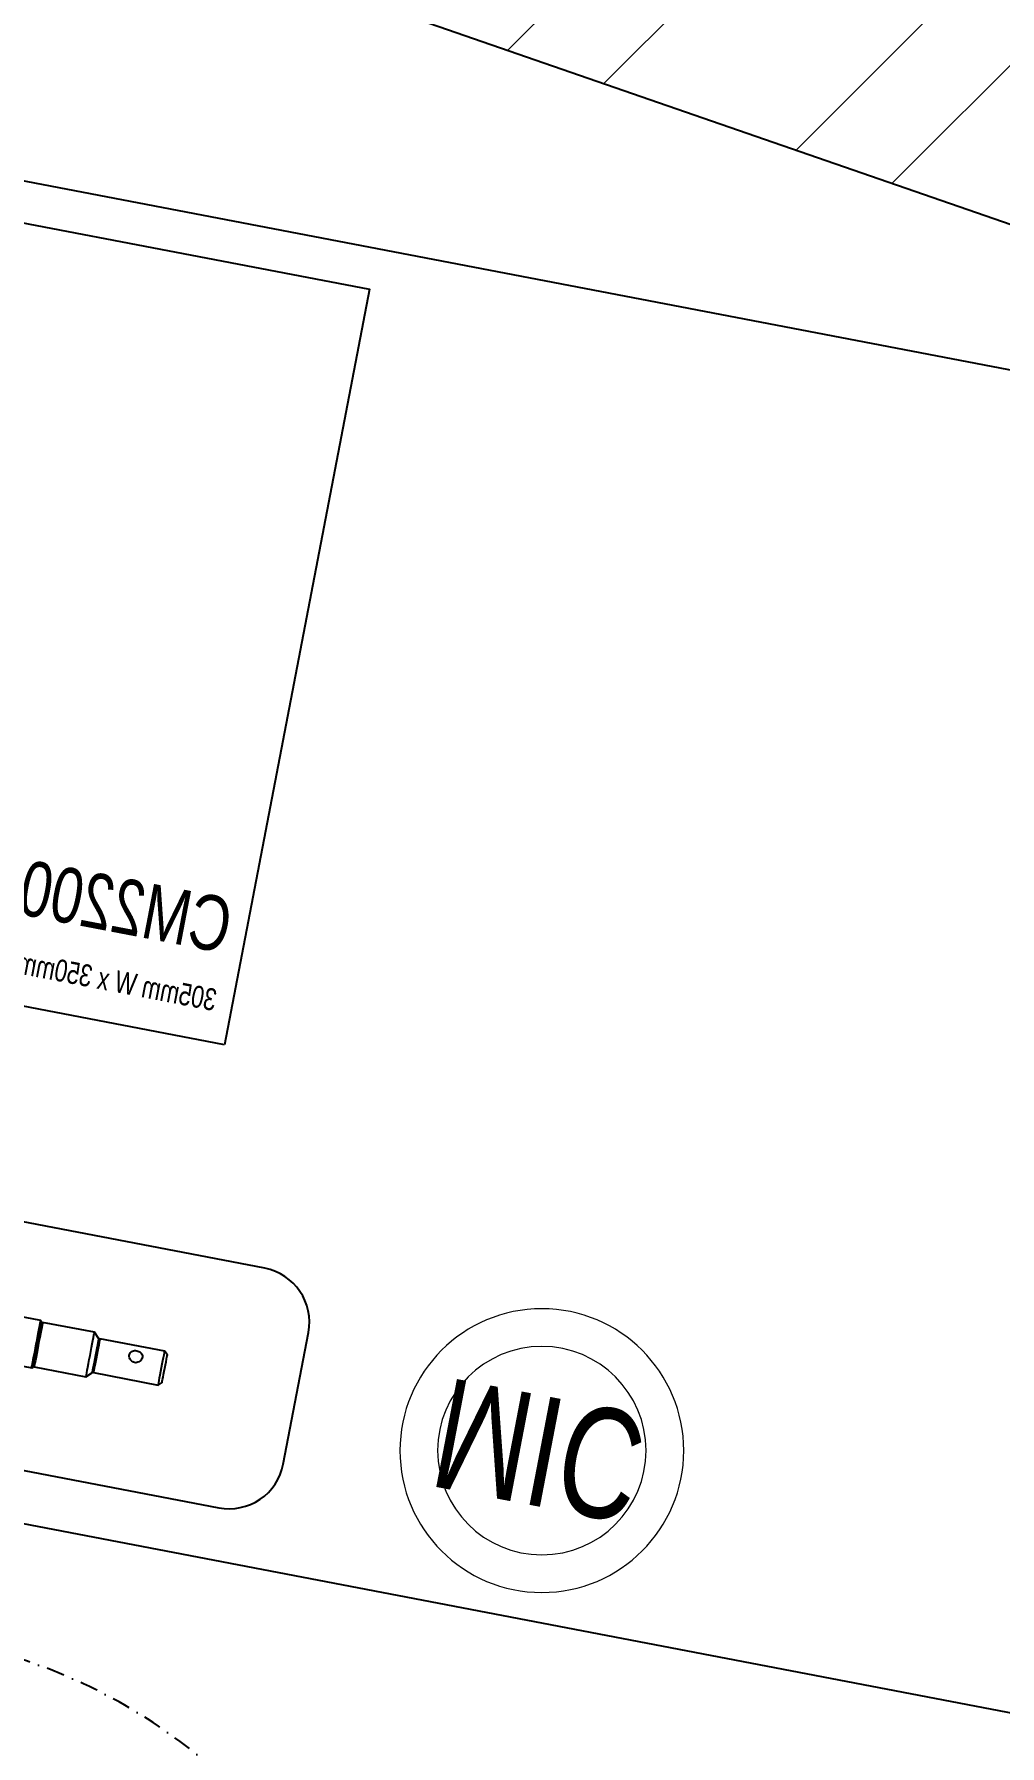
# Model space of a CAD drawing. Header units: feet. Extents: x 5858550 to 5870167, y -5283948 to -5274256.
# Drawn here: x 5862360 to 5862799, y -5276142 to -5275363 of the extents above; entities that cross this region are included whole.
import ezdxf

# ---------------------------------------------------------------- set-up
doc = ezdxf.new("R2010")
doc.units = ezdxf.units.FT
doc.header["$LTSCALE"] = 33
doc.header["$MEASUREMENT"] = 0
doc.linetypes.add('DASHDOT2', pattern=[0.5, 0.25, -0.125, 0, -0.125])
doc.layers.add('A-WALL', color=1, linetype='Continuous')
doc.layers.add('PDF_Geometry', color=7, linetype='Continuous')
for name, color, linetype, lineweight in [('LENS-FURNITURE', 13, 'Continuous', 9), ('LENS_PARTITION', 21, 'Continuous', 25), ('LK-EQPMT', 3, 'Continuous', 18), ('LN-ELEVATION-1', 81, 'Continuous', 25), ('LN-HATCH', 251, 'Continuous', 0), ('PLANO-CARPET', 3, 'Continuous', 18)]:
    doc.layers.add(name, color=color, linetype=linetype, lineweight=lineweight)
doc.styles.get("Standard").update_dxf_attribs({"font": 'GILC____.TTF'})

# ---------------------------------------------------------------- blocks, each defined once
blk = doc.blocks.new('A$C068cc6a0')
at = {"layer": 'LN-HATCH'}
h = blk.add_hatch(dxfattribs=at)
h.set_pattern_fill('ANSI32', color=256, scale=333, angle=180)
h.set_pattern_definition([(225, (-5972315.660349847, 5275308.89834815), (88.29995930067012, -88.29995930067015), []), (225, (-5972374.526989283, 5275308.89834815), (88.29995930067012, -88.29995930067015), [])])
h.paths.add_polyline_path([(-2365.34412253648, -3862.607105944306), (-2381.185740653426, -4116.118061722256), (-429.1513811573386, -4238.098521189765), (-413.3097630478442, -3984.587565411814)], flags=17)
h.paths.add_polyline_path([(-1524.059329666197, 528.0160251632333), (1524.059329665266, -528.0160251623018), (1582.515904753469, -294.1671595666558), (1496.986227481626, -276.7005109367892), (-1698.861665185541, 830.5128819169475), (-2544.816347483546, -3584.482167826966), (-3205.276305258274, -8843.177304687912), (-2973.094282765873, -8828.99510331545), (-2381.185740653426, -4116.118061722256), (-2365.344122532755, -3862.607105885633)])
h.paths.add_polyline_path([(1866.257893975824, -352.1122119212523), (1822.337915379554, -576.4661440933123), (4883.425816948526, -1201.593567791395), (4945.288251570426, -980.0352843180299), (4924.614734504372, -976.6819054242224)])
h.paths.add_polyline_path([(5298.500360455363, -1037.328585076146), (5236.637925871647, -1258.886868411675), (8182.696631647647, -1736.756746695377), (8182.696631647647, -7197.873622671702), (8411.301524128765, -7197.873622671702), (8411.301524128765, -1542.245174244046)])
at = {"layer": 'A-WALL'}
blk.add_line((1524.059329666197, -528.0160251623018), (-1524.059329666197, 528.0160251632333), dxfattribs=at)
blk = doc.blocks.new('MINGSING')
at = {"layer": 'LENS_PARTITION', "color": 1}
blk.add_lwpolyline([(0, 225.050557859242), (255, 225.050557859242), (255, 575.0505578592417), (0, 575.0505578592417)], close=True, dxfattribs=at)
at = {"insert": (7.55703631043434, 290.8781383554451), "char_height": 25, "width": 317.4808165720382, "attachment_point": 1}
blk.add_mtext('CM2200\\P{\\H0.4x;305mm W x 350mm D x 560mm H}', dxfattribs=at)
blk = doc.blocks.new('PHOROPTER')
at = {"layer": 'LN-ELEVATION-1', "lineweight": 25}
blk.add_lwpolyline([(566.9349693848634, -34.02664670208469), (235.9349696977952, -34.01213702559471, 0.4142135623730951), (210.9338738246588, -59.01104110479355), (210.9311998411576, -120.0110410419293, 0.4142135623730951), (235.9301039092096, -145.0121369194239), (566.9301036037722, -145.0266465982422, 0.4142135623730951), (591.9311994769523, -120.027742520906), (591.9338734678023, -59.02774257911368, 0.4142135623730951)], format="xyb", close=True, dxfattribs=at)
for points in [[(419.6580742044898, -98.55474808206782), (471.3415622794125, -98.5286440518685), (471.8460281089938, -98.02688827412204), (471.8428130349201, -98.0114463348873), (471.839364770014, -97.7478484963067), (471.842271307396, -97.12837930349635), (471.8406433732305, -96.19394752150401), (471.8395982092769, -94.95319988252594), (471.8365165546129, -93.47111750254408), (471.8379017924016, -91.77860357100144), (471.8393313897832, -89.94746039016172), (471.8401066056976, -88.0358786941506), (471.8394553718679, -86.10203002719209), (471.8312323954013, -84.22455920791255), (471.8369742549548, -82.46022561145946), (471.8353670869546, -80.86178190587088), (471.8308182749023, -79.49606277653947), (471.8328925661335, -78.40937281819059), (471.8276100376678, -77.62721165129915), (471.8350588014874, -77.1840661498718), (471.8311820059605, -77.08818376297131), (471.329393615626, -76.5836745747365), (419.650920278771, -76.61839829618111)], [(471.3415622794125, -98.5286440518685), (471.3448327411024, -98.40545951621606), (471.3422484157199, -97.94507353985682), (471.3405651360807, -97.14926811819895), (471.3394170193057, -96.04713428393003), (471.3384162247239, -94.66775738028808), (471.3386635702626, -93.0625060321763), (471.3411830399707, -91.28272856539115), (471.3383589760923, -89.38479112740607), (471.3380919226038, -87.42185626132414), (471.3360251986014, -85.46574364556), (471.3382158560269, -83.5764260147698), (471.3352888500375, -81.81710250442848), (471.3351520289724, -80.24093734798952), (471.3319710720388, -78.89746985631062), (471.3286940694378, -77.83125882735474), (471.3298563399876, -77.07998541044068), (471.3283033074403, -76.67094969609752), (471.329393615626, -76.5836745747365)], [(472.3342352985928, -77.75355839310214), (471.8311136755218, -77.75218313699588)], [(472.3428151944244, -97.85876391083002), (496.339741520962, -97.84065915411341), (498.8382077830902, -95.34017912065612), (498.8385919466671, -95.31109291967005), (498.8395003023613, -94.97567541431637), (498.8380982774834, -94.28939748788252), (498.83723139824, -93.29679126292466), (498.8365593994093, -92.02695452375335), (498.8385034407547, -90.55349485063925), (498.8355283843411, -88.93279962195083), (498.8350554480275, -87.24709238111973), (498.8360638317244, -85.58366658678278), (498.8359270106593, -84.00750143127514), (498.8371026822423, -82.59221427282318), (498.8352965101658, -81.40964095620438), (498.8297436858116, -80.51795519702137), (498.8336376113874, -79.94982468755916), (498.8294832218961, -79.74441566178575), (498.831282845378, -79.73759353207423), (496.3307977031507, -77.23916886700317), (472.3338238130382, -77.25726107414812), (472.3308826430293, -77.35134480940178), (472.3320514761433, -77.7894668332301), (472.3341116056835, -78.55618412606418), (472.335643909784, -79.62923164153472), (472.3320031635521, -80.97089975094423), (472.3339396409283, -82.54024266218767), (472.3353962925321, -84.27728762431072), (472.3353821077908, -86.1306949960999), (472.3382061828451, -88.0286323246546), (472.3378151775396, -89.91112770047037), (472.3367660652439, -91.71318372292446), (472.3375610054063, -93.36978824110699), (472.3374238616377, -94.83642783015966), (472.3456675830821, -96.04988673189655), (472.3422258879582, -96.97568433173001), (472.3429661771806, -97.58152181422341), (472.3464144423196, -97.84511965280399)], [(496.339741520962, -97.84065915411341), (496.3415411262831, -97.83383701974527), (496.3399400821945, -97.5634296038188), (496.3442145031002, -96.96621182281523), (496.3408418562321, -96.03861665120348), (496.3412121328581, -94.82013307511806), (496.3395569256099, -93.36031765909863), (496.3405103968979, -91.69687749911101), (496.3416107414814, -89.89483499759808), (496.3351800962408, -88.01053999783468), (496.3391777113137, -86.11440217448398), (496.3373849169875, -84.2678151181899), (496.3377278960833, -82.52394802449273), (496.3339442076685, -80.96141469664869), (496.3308181859611, -79.61796156736091), (496.3310855293237, -78.53809180436654), (496.3290254011807, -77.77137451525778), (496.3328785976918, -77.34187423205003), (496.3307977031507, -77.23916886700317)], [(499.3333931815866, -80.21300010988487), (498.8302678753679, -80.21162388660014)], [(529.3448767868393, -95.34641173621642), (529.3383807180506, -95.3155105910264), (529.3393476350757, -94.9801085316576), (529.3379455901741, -94.29383071279152), (529.3388746952696, -93.2944012819789), (529.338213700248, -92.02456743596122), (529.3419500539603, -90.5442835954018), (529.3389749742637, -88.92358848592266), (529.3403089827916, -87.23106103995815), (529.3362916772312, -85.55901253595948), (529.3379508242066, -83.97602429008111), (529.3323121638095, -82.55893944483252), (529.3305059642589, -81.37636623857543), (529.3335634979012, -80.47965484438464), (529.3306503662895, -79.90972869610414), (529.3351099234131, -79.69929522462189)], [(471.8410341361596, -97.35425665462392), (472.3441557669139, -97.35563190979884)], [(498.8391641687194, -94.86613332247362), (499.3422894581745, -94.86750954482704)]]:
    blk.add_lwpolyline(points, dxfattribs=at)
for points in [[(529.3351099234131, -79.69929522462189), (499.3329890097084, -79.71670471923427), (499.3353437771147, -79.92893587751314), (499.3314425476419, -80.49706444470213), (499.3352066759542, -81.3955753543414), (499.3370092291443, -82.57814758410677), (499.335826209659, -83.99343292834236), (499.3341707279031, -85.57642213860527), (499.3381843815149, -87.24846957484257), (499.3368503925449, -88.94099700963122), (499.3398254338243, -90.56169224018232), (499.3360890661423, -92.04197608632963), (499.3435754225648, -93.31361039681359), (499.3426426690128, -94.3130387482233), (499.344041027507, -94.99931570654736), (499.3431290259175, -95.33473225636408), (499.3427521816045, -95.36382037913425), (529.3448767868393, -95.34641173621642), (530.8410792841169, -93.85120233288033), (530.8389984363748, -93.74849684583025), (530.837836893188, -93.31037686811759), (530.8393760369216, -92.53001520363613), (530.8378437647187, -91.45696757128462), (530.8375559436681, -90.15804462600501), (530.8341011078153, -88.70505134575068), (530.8350065298436, -87.18023947160688), (530.8373274364567, -85.67769155232236), (530.8331591388268, -84.28288525762036), (530.8366969217604, -83.07983108144253), (530.8319015008453, -82.12996990839021), (530.8315380531421, -81.49504429800434), (530.8335435785411, -81.2109944340773), (530.8371428601966, -81.19735006289557)], [(516.8329264346103, -81.8666949192993), (517.3083954960166, -81.88996320450678), (517.7813111968862, -81.97823009826242), (518.2175176510646, -82.12248532706872), (518.6257385997159, -82.31773341400547), (518.9954616137838, -82.57579496828839), (519.3130946372694, -82.8930845069699), (519.5650088516122, -83.26600700756534), (519.7374439059349, -83.69093246525154), (519.8208679756207, -84.12156508443876), (519.8285255561641, -84.59058632748201), (519.751038458111, -85.02255326649176), (519.5981727362667, -85.46382348472252), (519.3874855941684, -85.87524717906489), (519.1035487492626, -86.2600512187928), (518.7531691828334, -86.62003136985005), (518.3299679727351, -86.92431735759601), (517.868368151976, -87.15280193788931), (517.3615406462048, -87.30368389422073), (516.8749445096182, -87.3504493003711), (516.3739993901982, -87.31316366512328), (515.9287435523291, -87.20300567662343), (515.4896403180027, -87.01420492865142), (515.0908492879533, -86.75577232893556), (514.7168140249848, -86.43090118234979), (514.3967269616259, -86.03999536810444), (514.126919342816, -85.59668069100005), (513.9497878434195, -85.1340319579467), (513.8516928352474, -84.64845092361793), (513.8419063535111, -84.21535260556266), (513.9075021382012, -83.77295197499917), (514.0460257210361, -83.38627349538731), (514.2559444947692, -83.03302231756972), (514.5323096445354, -82.70459600584581), (514.8764743727224, -82.42324232216923), (515.2799345256353, -82.19401467731223), (515.7493983366585, -82.01868265122175), (516.2694776499701, -81.90048407996073)]]:
    blk.add_lwpolyline(points, close=True, dxfattribs=at)
blk = doc.blocks.new('MOROTISED TABLE-TRIAL SET 950x600')
at = {"layer": 'PDF_Geometry', "lineweight": 25}
blk.add_lwpolyline([(415.5923622683621, 2.18279e-11), (550.0003704861738, 2.18279e-11, 0.4142524001247118), (599.9958994225599, 50.00260162355697), (599.9958994225599, 899.9973678589085, 0.4142518501714829), (550.0003704861738, 950.0000000000218), (50.00260613718999, 950.0000000000218, 0.4142929195148918), (4.605390131e-07, 899.9973678589085), (4.605390131e-07, 50.00260162355697, 0.414163635492108), (50.00260613718999, 2.18279e-11), (415.5923622683621, 2.18279e-11)], format="xyb", dxfattribs=at)
blk = doc.blocks.new('MIC')
at = {"layer": 'LK-EQPMT', "ltscale": 12}
for radius in [64.54701859105262, 47.40596281792385]:
    blk.add_circle((234.5401449967176, 64.54701859102352), radius, dxfattribs=at)
at = {"layer": 'LK-EQPMT', "ltscale": 12, "insert": (233.2398255821317, 64.46170233917655), "char_height": 50, "attachment_point": 5}
blk.add_mtext_dynamic_manual_height_columns('MIC', width=466.4796511627907, gutter_width=12.5, heights=[0], dxfattribs=at)
blk = doc.blocks.new('DR STOOL')
at = {"layer": 'LN-ELEVATION-1', "linetype": 'DASHDOT2'}
blk.add_circle((0, 0), 250, dxfattribs=at)

msp = doc.modelspace()

# ---------------------------------------------------------------- block references
at = {"rotation": 349.1530586517536}
msp.add_blockref('PHOROPTER', (5861914.596521702, -5275784.241773388), dxfattribs=at)
at = {"xscale": -1}
for name, p, rotation in [('MINGSING', (5862404.36174596, -5276043.690871955), 349.1530586517535), ('MIC', (5862372.825992381, -5275899.818658351), 169.1530586517536)]:
    msp.add_blockref(name, p, dxfattribs=dict(at, rotation=rotation))
at = {"layer": 'LENS-FURNITURE', "rotation": 259.1530586517535}
msp.add_blockref('MOROTISED TABLE-TRIAL SET 950x600', (5862038.982341878, -5275369.077399691), dxfattribs=at)
at = {"layer": 'LENS-FURNITURE', "xscale": -1, "rotation": 169.1530586517536}
msp.add_blockref('DR STOOL', (5862276.928166664, -5276340.076025327), dxfattribs=at)
at = {"layer": 'PLANO-CARPET', "color": 2}
msp.add_blockref('A$C068cc6a0', (5861755.411721007, -5275086.15010696), dxfattribs=at)

doc.saveas('drawing.dxf')
